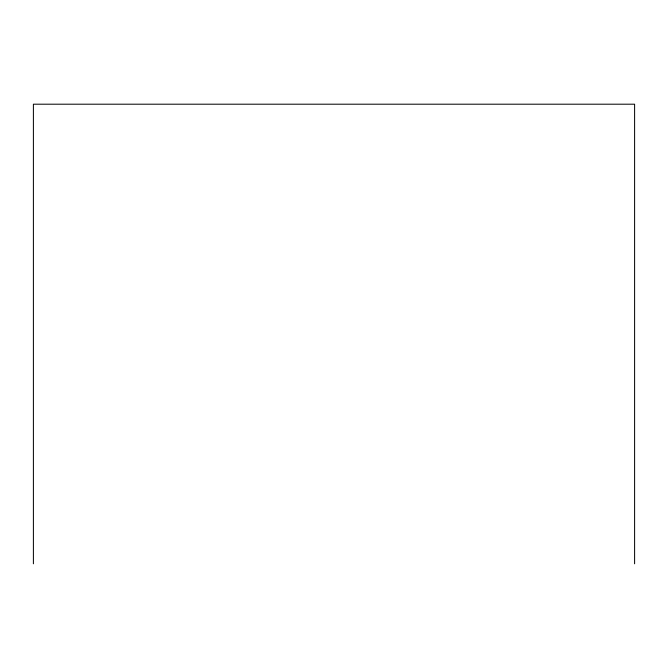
<?xml version="1.0" encoding="UTF-8"?>
<svg xmlns="http://www.w3.org/2000/svg" width="668" height="668" viewBox="0 0 668 668"><rect width="100%" height="100%" fill="white"/><g stroke="black" fill="none" stroke-linecap="round" stroke-linejoin="round"><path stroke-width="1" d="M634.6 563.8L634.6 104.2L33.4 104.2L33.4 563.8"/></g></svg>
